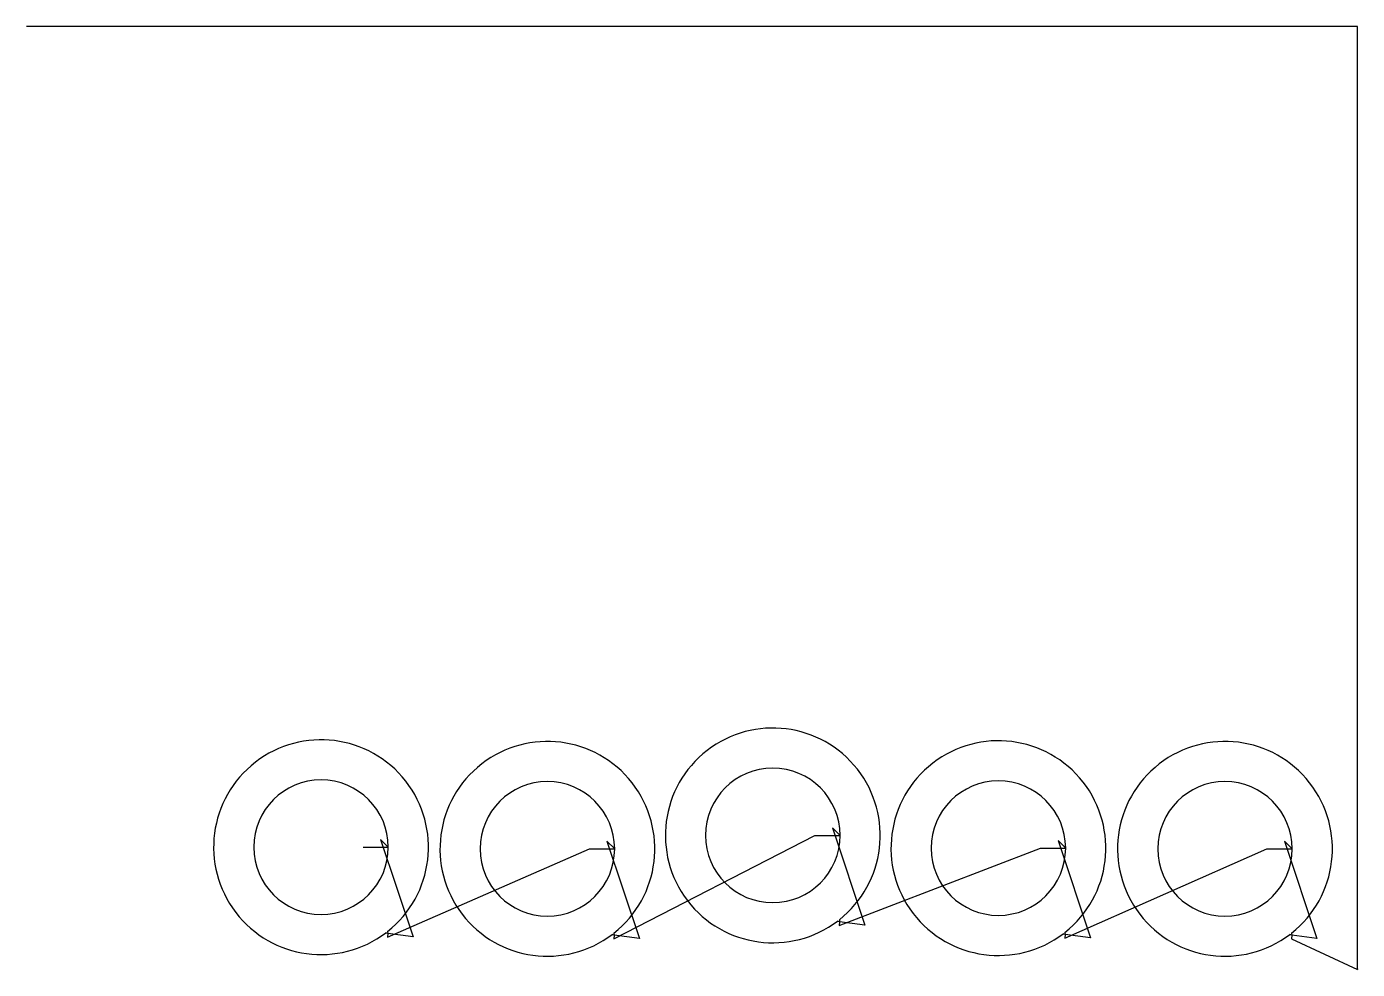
# Model space of a CAD drawing. Header units: metres. Extents: x 0 to 1840, y 0 to 1304.
import ezdxf

# ---------------------------------------------------------------- set-up
doc = ezdxf.new("R2010")
doc.units = ezdxf.units.M

msp = doc.modelspace()

# ---------------------------------------------------------------- linework, layer by layer
at = {"layer": 'TOOL_0'}
for p, q in [((0.999, 1304.02), (-0.001, 1304.02)), ((1839.746, 1304.02), (0.999, 1304.02)), ((1839.746, 0.995), (1839.746, 1304.02)), ((811.755, 42.249), (1089.554, 185.317)), ((1089.554, 185.317), (1124.554, 185.317)), ((1124.554, 185.317), (1113.947, 195.924)), ((1113.947, 195.924), (1158.695, 61.352)), ((465.052, 169.06), (500.052, 169.06)), ((500.052, 169.06), (489.445, 179.667)), ((489.445, 179.667), (534.193, 45.095)), ((498.842, 44.573), (777.965, 166.737)), ((777.965, 166.737), (812.965, 166.737)), ((812.965, 166.737), (802.358, 177.344)), ((802.358, 177.344), (847.106, 42.771)), ((1123.344, 60.83), (1401.474, 167.73)), ((1401.474, 167.73), (1436.474, 167.73)), ((1436.474, 167.73), (1425.867, 178.337)), ((1425.867, 178.337), (1470.616, 43.765)), ((1435.264, 43.243), (1714.718, 166.734)), ((1714.718, 166.734), (1749.718, 166.734)), ((1749.718, 166.734), (1739.111, 177.341)), ((1739.111, 177.341), (1783.859, 42.768)), ((1123.978, 65.791), (1121.201, 66.93)), ((1123.978, 65.79), (1123.344, 60.83)), ((1123.574, 68.764), (1123.978, 65.79)), ((1158.695, 61.352), (1123.978, 65.791)), ((499.476, 49.534), (496.699, 50.673)), ((499.476, 49.533), (498.842, 44.573)), ((499.072, 52.507), (499.476, 49.533)), ((534.193, 45.095), (499.476, 49.534)), ((812.389, 47.21), (809.612, 48.349)), ((812.389, 47.209), (811.755, 42.249)), ((811.985, 50.183), (812.389, 47.209)), ((847.106, 42.771), (812.389, 47.21)), ((1435.898, 48.204), (1433.121, 49.343)), ((1435.898, 48.203), (1435.264, 43.243)), ((1435.494, 51.177), (1435.898, 48.203)), ((1470.616, 43.765), (1435.898, 48.204)), ((1749.142, 47.207), (1746.365, 48.346)), ((1749.142, 47.206), (1748.508, 42.246)), ((1748.508, 42.246), (1839.746, -0.005)), ((1748.738, 50.18), (1749.142, 47.206)), ((1783.859, 42.768), (1749.142, 47.207)), ((1839.746, -0.005), (1839.746, 0.995)), ((1839.746, 0.995), (1839.746, -0.005)), ((1839.746, -0.005), (1839.746, 0.995)), ((1839.746, -0.005), (1839.746, -0.005))]:
    msp.add_line(p, q, dxfattribs=at)
for centre, radius, start, end in [((1031.554, 185.317), 148.5, 308.291518, 127.713197), ((407.052, 169.06), 148.5, 308.291518, 127.713197), ((719.965, 166.736), 148.5, 308.291518, 127.713197), ((1343.474, 167.73), 148.5, 308.291518, 127.713197), ((1656.718, 166.733), 148.5, 308.291518, 127.713197), ((1031.554, 185.318), 148.5, 127.713433, 307.134115), ((407.052, 169.061), 148.5, 127.713433, 307.134115), ((719.965, 166.737), 148.5, 127.713433, 307.134115), ((1031.554, 185.317), 93, 0, 180), ((1343.474, 167.731), 148.5, 127.713433, 307.134115), ((1656.718, 166.734), 148.5, 127.713433, 307.134115), ((407.052, 169.06), 93, 0, 180), ((719.965, 166.737), 93, 0, 180), ((1343.474, 167.73), 93, 0, 180), ((1656.718, 166.734), 93, 0, 180), ((1031.554, 185.317), 93, 180, 0), ((407.052, 169.06), 93, 180, 0), ((719.965, 166.737), 93, 180, 0), ((1343.474, 167.73), 93, 180, 0), ((1656.718, 166.734), 93, 180, 0)]:
    msp.add_arc(centre, radius, start, end, dxfattribs=at)

doc.saveas('drawing.dxf')
